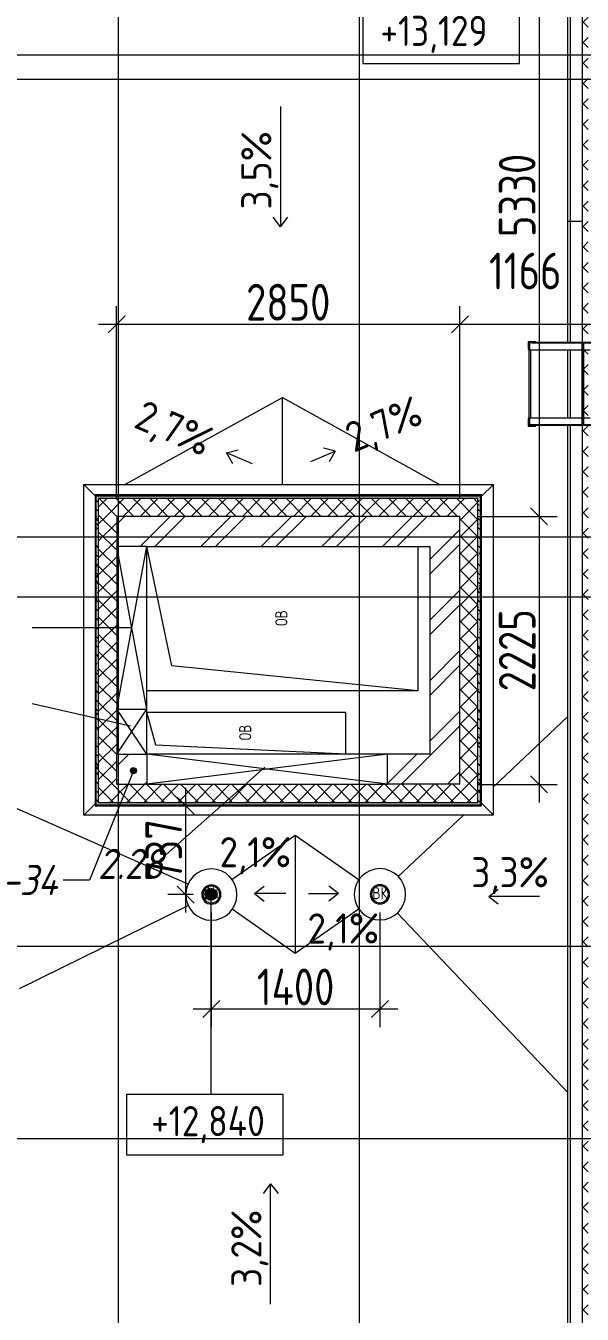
# Model space of a CAD drawing. Header units: millimetres. Extents: x -68946 to 690821, y -552984 to 293768.
# Drawn here: x 155396 to 160017, y -527811 to -517112 of the extents above; entities that cross this region are included whole.
import ezdxf

# ---------------------------------------------------------------- set-up
doc = ezdxf.new("R2010")
doc.units = ezdxf.units.MM
doc.linetypes.add('ADSK_Линия сетки', pattern=[2500, 2000, -250, 0, -250])
doc.linetypes.add('ADSK_Невидимые', pattern=[500, 300, -200])
doc.layers.get('Defpoints').update_dxf_attribs({"color": 250})
for name, color, linetype, lineweight in [('Аннотация', 250, 'Continuous', 20), ('Крыша', 7, 'Continuous', 5), ('Марки окон', 7, 'Continuous', 9), ('Обобщенные модели', 250, 'Continuous', 9), ('Оборудование', 7, 'Continuous', 9), ('Ограждение', 7, 'Continuous', 5), ('Окна', 7, 'Continuous', 5), ('Оси', 250, 'Continuous', 9), ('Отметки', 7, 'Continuous', 9), ('Перекрытие', 7, 'Continuous', 9), ('Размеры', 7, 'Continuous', 9), ('Стены наружные', 7, 'Continuous', 9), ('Стены отделка', 7, 'Continuous', 13), ('Стены перегородки', 7, 'Continuous', 13), ('Стены штриховка', 250, 'Continuous', 9), ('Узлы', 250, 'Continuous', 18)]:
    doc.layers.add(name, color=color, linetype=linetype, lineweight=lineweight)
doc.styles.add('GOST Common_1', font='', dxfattribs={"width": 0.9, "height": 250})
doc.styles.add('GOST Common_2', font='', dxfattribs={"width": 0.8, "height": 350})
doc.styles.add('GOST Common_I', font='', dxfattribs={"width": 0.9, "height": 250})
doc.styles.add('ISOCPEUR', font='isocpeur.ttf', dxfattribs={"width": 0.8, "height": 100})
doc.styles.add('ISOCPEUR_1', font='isocpeur.ttf', dxfattribs={"width": 0.9, "height": 250})
doc.styles.add('ISOCPEUR_I', font='isocpeui.ttf', dxfattribs={"width": 0.9, "height": 12.5})
doc.styles.add('А3', font='ГОСТ тип А.ttf')
doc.styles.get('GOST Common_1').set_extended_font_data('GOST Common')
doc.styles.get('GOST Common_2').set_extended_font_data('GOST Common')
doc.styles.get('GOST Common_I').set_extended_font_data('GOST Common', italic=True)
doc.dimstyles.new('ADSK_Основной_2_мм', dxfattribs={"dimscale": 304.8, "dimtxt": 201.142999, "dimasz": 0.463911, "dimexe": 0.492126, "dimexo": 0.492126, "dimgap": 0.098425, "dimtad": 1, "dimdec": 0, "dimdsep": 46, "dimtxsty": 'GOST Common_2', "dimblk1": 'OBLIQUE', "dimblk2": 'OBLIQUE', "dimsah": 1, "dimcen": 0.09, "dimdle": 0.492126, "dimazin": 0, "dimtfac": 1, "dimtdec": 4, "dimtix": 1, "dimtmove": 1, "dimatfit": 3, "dimfxl": 1, "dimtvp": 1, "dimtolj": 1, "dimtzin": 0, "dimlwd": 9, "dimlwe": 9, "dimarcsym": 2})
doc.dimstyles.new('ADSK_Основной_2_мм_1', dxfattribs={"dimscale": 304.8, "dimtxt": 201.142999, "dimasz": 0.463911, "dimexe": 0.492126, "dimexo": 0.492126, "dimgap": 0.098425, "dimtad": 1, "dimdec": 0, "dimdsep": 46, "dimtxsty": 'GOST Common_2', "dimblk1": 'OBLIQUE', "dimblk2": 'OBLIQUE', "dimsah": 1, "dimcen": 0.09, "dimdle": 0.492126, "dimazin": 0, "dimtfac": 1, "dimtdec": 4, "dimtix": 1, "dimtmove": 0, "dimatfit": 3, "dimfxl": 1, "dimtvp": 1, "dimtolj": 1, "dimtzin": 0, "dimlwd": 9, "dimlwe": 9, "dimarcsym": 2})
pattern_1 = [(45, (23667.23, -543980.64), (-251.4472, 251.4472), []), (45, (23667.23, -543599.64), (-251.4472, 251.4472), [])]
pattern_2 = [(45, (23667.23, -543980.64), (-70.71068, 70.71068), []), (135, (23667.23, -543980.64), (-70.71068, -70.71068), [])]
pattern_3 = [(135, (23667.23, -543980.64), (-75.43415, -75.43415), [106.68, -17.78, 3.556, -17.78]), (135, (23667.23, -543905.25), (-75.43415, -75.43415), []), (50, (23667.23, -543980.64), (127.52922, -11.15758), [13.335, -146.685]), (355, (23667.23, -543980.64), (-24.66966, 133.74002), [10.668, -117.348]), (100.451, (23677.86, -543981.57), (102.85973, 122.58178), [11.333, -124.663]), (46.184, (23667.23, -543945.08), (189.75516, -29.43036), [20.002, -220.027]), (96.636, (23683.04, -543947.53), (166.1822, 173.1996), [17, -186.995]), (351.184, (23667.23, -543945.08), (166.18393, 173.19757), [16.002, -176.022]), (21, (23685.01, -543953.97), (106.130265, -71.58603), [13.335, -146.685]), (326, (23685.01, -543953.97), (43.26188, 128.93175), [10.668, -117.348]), (71.451, (23693.85, -543959.94), (149.39198, 57.34505), [11.333, -124.663]), (37.5, (23667.23, -543980.64), (2.162228, 59.188357), [3.353, -112.573, 3.353, -115.773, -117.793]), (37.5, (23667.23, -543980.64), (2.162228, 59.188357), [-235.052, 3.353, -114.44]), (7.5, (23667.23, -543980.64), (46.773857, 70.126152), [3.353, -64.567, 3.353, -109.906, -44.895]), (7.5, (23667.23, -543980.64), (46.773857, 70.126152), [-181.178, 3.353, -41.542]), (327.5, (23627.58, -543980.64), (94.913671, -4.010093), [3.353, -41.097, 3.353, -135.331, -184.023]), (327.5, (23627.58, -543980.64), (94.913671, -4.010093), [-183.134, 3.353, -180.67]), (317.5, (23609.8, -543980.64), (103.69057, 17.79882), [3.353, -54.432, 3.353, -88.748, -130.683]), (317.5, (23609.8, -543980.64), (103.69057, 17.79882), [-149.885, 3.353, -127.33])]

# ---------------------------------------------------------------- blocks, each defined once
blk = doc.blocks.new('TN_Воронка ТехноНИКОЛЬ ВБ - Воронка ТехноНИКОЛЬ ВБ ЭКО_ Ø110х315мм-36661947-АР3_Кладочный план кровли _17_930 С2-3')
at = {"layer": 'Оборудование'}
for radius, start, end in [(213, 360, 180), (213, 180, 360), (80, 0, 180), (80, 180, 360), (70, 360, 180), (70, 180, 360)]:
    blk.add_arc((0, 0), radius, start, end, dxfattribs=at)
blk = doc.blocks.new('Ограждение - Ограждение-38154926-АР3_Кладочный план кровли _17_930 С2-3')
at = {"layer": 'Ограждение'}
for p, q in [((132212, 20315), (132212, 23059)), ((132306, 22965), (132212, 23059)), ((132212, 23059), (135612, 23059)), ((135512, 22959), (135612, 23059)), ((135612, 20315), (135612, 23059)), ((132306, 20409), (132212, 20315)), ((135612, 20315), (135512, 20415)), ((135612, 20315), (132212, 20315))]:
    blk.add_line(p, q, dxfattribs=at)
blk = doc.blocks.new('_Wn_-As_OpeningMEP_floor__Rectangular - _Wn_-As_OpeningMEP_floor__Rectangular-41211546-АР3_Кладочный план кровли _17_930 С2-3')
at = {"layer": 'Узлы', "lineweight": 5}
for p, q in [((-100, 800), (175, 875)), ((-175, -775), (-100, 800))]:
    blk.add_line(p, q, dxfattribs=at)
blk = doc.blocks.new('ОМ_Арматурный стержень_Форма 1 - ОМ_Арматурный стержень_Форма 1-V4-АР3_Кладочный план кровли _17_930 С2-3')
at = {"layer": 'Обобщенные модели'}
for p, q in [((668, 9), (0, 9)), ((0, -9), (0, 9)), ((668, 9), (668, -9)), ((0, -9), (668, -9))]:
    blk.add_line(p, q, dxfattribs=at)
blk = doc.blocks.new('ОМ_Уголок_ГОСТ 8509-93 - ОМ_Уголок_ГОСТ 8509-93-25102191-АР3_Кладочный план кровли _17_930 С2-3')
at = {"layer": 'Обобщенные модели'}
for p, q in [((0, 0), (0, -63)), ((0, -63), (431, -63)), ((449, -63), (501, -63)), ((519, -63), (571, -63)), ((589, -63), (641, -63)), ((659, -63), (711, -63)), ((729, -63), (781, -63)), ((799, -63), (851, -63)), ((869, -63), (921, -63)), ((939, -63), (991, -63)), ((1009, -63), (1061, -63)), ((1079, -63), (1131, -63)), ((1149, -63), (1201, -63)), ((1219, -63), (1271, -63)), ((1289, -63), (1370, -63)), ((1370, 0), (1350, 0)), ((1370, -63), (1370, 0))]:
    blk.add_line(p, q, dxfattribs=at)
at = {"layer": 'Обобщенные модели', "linetype": 'ADSK_Невидимые'}
blk.add_line((0, -6), (1370, -6), dxfattribs=at)
blk = doc.blocks.new('ОМ_Уголок_ГОСТ 8509-93 - ОМ_Уголок_ГОСТ 8509-93-V80-АР3_Кладочный план кровли _17_930 С2-3')
at = {"layer": 'Обобщенные модели'}
for p, q in [((0, 0), (0, -63)), ((20, 0), (0, 0)), ((0, -63), (81, -63)), ((99, -63), (151, -63)), ((169, -63), (221, -63)), ((239, -63), (291, -63)), ((309, -63), (361, -63)), ((379, -63), (431, -63)), ((449, -63), (501, -63)), ((519, -63), (571, -63)), ((589, -63), (641, -63)), ((659, -63), (711, -63)), ((729, -63), (781, -63)), ((799, -63), (851, -63)), ((869, -63), (921, -63)), ((939, -63), (1370, -63)), ((1370, -63), (1370, 0))]:
    blk.add_line(p, q, dxfattribs=at)
at = {"layer": 'Обобщенные модели', "linetype": 'ADSK_Невидимые'}
blk.add_line((0, -6), (1370, -6), dxfattribs=at)
blk = doc.blocks.new('ОМ_Уголок_ГОСТ 8509-93 - ОМ_Уголок_ГОСТ 8509-93-29978180-АР3_Кладочный план кровли _17_930 С2-3')
at = {"layer": 'Обобщенные модели'}
for p, q in [((135904, 23608), (135900, 23608)), ((135900, 23608), (135900, 23545)), ((135900, 23545), (135963, 23545)), ((135906, 23558), (135906, 23606)), ((135961, 23551), (135913, 23551)), ((135963, 23545), (135963, 23549))]:
    blk.add_line(p, q, dxfattribs=at)
for centre, radius, start, end in [((135904, 23606), 2.3, 0, 90), ((135904, 23606), 2.3, 15, 75), ((135913, 23558), 7, 180, 270), ((135961, 23549), 2.3, 0, 90), ((135961, 23549), 2.3, 15, 75)]:
    blk.add_arc(centre, radius, start, end, dxfattribs=at)
blk = doc.blocks.new('ОМ_Уголок_ГОСТ 8509-93 - ОМ_Уголок_ГОСТ 8509-93-V82-АР3_Кладочный план кровли _17_930 С2-3')
at = {"layer": 'Обобщенные модели'}
for p, q in [((135900, 24245), (135900, 24182)), ((135963, 24245), (135900, 24245)), ((135900, 24182), (135904, 24182)), ((135906, 24184), (135906, 24232)), ((135913, 24239), (135961, 24239)), ((135963, 24241), (135963, 24245))]:
    blk.add_line(p, q, dxfattribs=at)
for centre, radius, start, end in [((135904, 24184), 2.3, 285, 345), ((135904, 24184), 2.3, 270, 0), ((135913, 24232), 7, 90, 180), ((135961, 24241), 2.3, 285, 345), ((135961, 24241), 2.3, 270, 0)]:
    blk.add_arc(centre, radius, start, end, dxfattribs=at)
blk = doc.blocks.new('ОМ_Лист_Прокат_ГОСТ 19903-2015 - ОМ_Лист_Прокат_ГОСТ 19903-2015-25109683-АР3_Кладочный план кровли _17_930 С2-3')
at = {"layer": 'Обобщенные модели'}
for p, q in [((135935, 23551), (135935, 23554)), ((137265, 23554), (135935, 23554)), ((135961, 23551), (137265, 23551)), ((137265, 23554), (137265, 23551))]:
    blk.add_line(p, q, dxfattribs=at)
blk = doc.blocks.new('ОМ_Лист_Прокат_ГОСТ 19903-2015 - ОМ_Лист_Прокат_ГОСТ 19903-2015-V83-АР3_Кладочный план кровли _17_930 С2-3')
at = {"layer": 'Обобщенные модели'}
for p, q in [((135935, 24236), (135935, 24239)), ((135935, 24236), (137265, 24236)), ((137265, 24239), (135961, 24239)), ((137265, 24239), (137265, 24236))]:
    blk.add_line(p, q, dxfattribs=at)
blk = doc.blocks.new('ОМ_Арматурный стержень_Форма 1 - ОМ_Арматурный стержень_Форма 1-V84-АР3_Кладочный план кровли _17_930 С2-3')
at = {"layer": 'Обобщенные модели'}
for p, q in [((135906, 24229), (135915, 24229)), ((135906, 24184), (135906, 23606)), ((135924, 23614), (135924, 24176)), ((135915, 23561), (135906, 23561))]:
    blk.add_line(p, q, dxfattribs=at)
blk = doc.blocks.new('_Wn_-As_OpeningMEP_floor__Rectangular - _Wn_-As_OpeningMEP_floor__Rectangular-41211612-АР3_Кладочный план кровли _17_930 С2-3')
at = {"layer": 'Узлы', "lineweight": 5}
for p, q in [((-392, 967), (600, 1175)), ((-600, -1075), (-392, 967))]:
    blk.add_line(p, q, dxfattribs=at)
blk = doc.blocks.new('_Wn_-As_OpeningMEP_wall__Rectangular - _Wn_-As_OpeningMEP_wall__Rectangular-40121588-АР3_Кладочный план кровли _17_930 С2-3')
at = {"layer": 'Узлы', "lineweight": 5}
for p, q in [((675, -125), (-675, 125)), ((675, 125), (-675, -125)), ((-675, 125), (-675, -125)), ((675, -125), (675, 125))]:
    blk.add_line(p, q, dxfattribs=at)
at = {"layer": 'Узлы'}
for p, q in [((675, 125), (-675, 125)), ((-675, 125), (-675, -125)), ((675, -125), (675, 125)), ((-675, -125), (675, -125))]:
    blk.add_line(p, q, dxfattribs=at)
blk = doc.blocks.new('_Wn_-As_OpeningMEP_wall__Rectangular - _Wn_-As_OpeningMEP_wall__Rectangular-41336897-АР3_Кладочный план кровли _17_930 С2-3')
at = {"layer": 'Узлы', "lineweight": 5}
for p, q in [((1000, -125), (-1000, 125)), ((1000, 125), (-1000, -125)), ((-1000, 125), (-1000, -125)), ((1000, -125), (1000, 125))]:
    blk.add_line(p, q, dxfattribs=at)
at = {"layer": 'Узлы'}
for p, q in [((1000, 125), (-1000, 125)), ((-1000, 125), (-1000, -125)), ((1000, -125), (1000, 125)), ((-1000, -125), (1000, -125))]:
    blk.add_line(p, q, dxfattribs=at)
blk = doc.blocks.new('_Wn_-As_OpeningMEP_wall__Rectangular - _Wn_-As_OpeningMEP_wall__Rectangular-41337454-АР3_Кладочный план кровли _17_930 С2-3')
at = {"layer": 'Узлы', "lineweight": 5}
for p, q in [((187.5, -125), (-187.5, 125)), ((187.5, 125), (-187.5, -125)), ((187.5, -125), (187.5, 125))]:
    blk.add_line(p, q, dxfattribs=at)
at = {"layer": 'Узлы'}
for p, q in [((187.5, 125), (-187.5, 125)), ((187.5, -125), (187.5, 125)), ((-187.5, -125), (187.5, -125))]:
    blk.add_line(p, q, dxfattribs=at)
blk = doc.blocks.new('Высотные отметки - Рамка-32693647-АР3_Кладочный план кровли _17_930 С2-3')
at = {"layer": 'Аннотация'}
for p, q in [((-6.5, 0), (-6.5, 5)), ((-6.5, 5), (6.5, 5)), ((6.5, 5), (6.5, 0)), ((6.5, 0), (-6.5, 0))]:
    blk.add_line(p, q, dxfattribs=at)
blk = doc.blocks.new('_Oblique')
at = {"color": 0, "linetype": 'ByBlock', "lineweight": -2}
blk.add_line((-0.5, -0.5), (0.5, 0.5), dxfattribs=at)
blk = doc.blocks.new('*D6279')
at = {"layer": 'Defpoints', "color": 0, "lineweight": 30, "transparency": 16777216}
for p in [(159001, -519591), (156151, -521186), (159001, -521186)]:
    blk.add_point(p, dxfattribs=at)
at = {"layer": 'Размеры', "color": 0, "lineweight": 9, "transparency": 16777216}
for p, q in [((156151, -521036), (156151, -519441)), ((159001, -521036), (159001, -519441)), ((156001, -519591), (159151, -519591))]:
    blk.add_line(p, q, dxfattribs=at)
at = {"layer": 'Размеры', "color": 0, "lineweight": 9, "transparency": 16777216, "xscale": 141.4, "yscale": 141.4, "zscale": 141.4, "rotation": 180}
blk.add_blockref('_Oblique', (156151, -519591), dxfattribs=at)
at = {"layer": 'Размеры', "color": 0, "lineweight": 9, "transparency": 16777216, "xscale": 141.4, "yscale": 141.4, "zscale": 141.4}
blk.add_blockref('_Oblique', (159001, -519591), dxfattribs=at)
at = {"layer": 'Размеры', "color": 0, "transparency": 16777216, "insert": (157576, -519408), "char_height": 304.8, "width": 605.47, "attachment_point": 5, "style": 'А3'}
blk.add_mtext('\\A1;2850', dxfattribs=at)
blk = doc.blocks.new('*D6280')
at = {"layer": 'Defpoints', "color": 0, "lineweight": 30, "transparency": 16777216}
for p in [(160167, -519491), (160167, -519591), (159001, -521186)]:
    blk.add_point(p, dxfattribs=at)
at = {"layer": 'Размеры', "color": 0, "lineweight": 9, "transparency": 16777216}
for p, q in [((159001, -521036), (159001, -519441)), ((158851, -519591), (160317, -519591)), ((160167, -519641), (160167, -519741))]:
    blk.add_line(p, q, dxfattribs=at)
at = {"layer": 'Размеры', "color": 0, "lineweight": 9, "transparency": 16777216, "xscale": 141.4, "yscale": 141.4, "zscale": 141.4, "rotation": 180}
blk.add_blockref('_Oblique', (159001, -519591), dxfattribs=at)
at = {"layer": 'Размеры', "color": 0, "lineweight": 9, "transparency": 16777216, "xscale": 141.4, "yscale": 141.4, "zscale": 141.4}
blk.add_blockref('_Oblique', (160167, -519591), dxfattribs=at)
at = {"layer": 'Размеры', "color": 0, "transparency": 16777216, "insert": (159243, -518996), "char_height": 304.8, "width": 515.47, "attachment_point": 1, "line_spacing_factor": 1.022761, "style": 'А3'}
blk.add_mtext('\\A1;1166', dxfattribs=at)
blk = doc.blocks.new('*D6282')
at = {"layer": 'Defpoints', "color": 0, "lineweight": 30, "transparency": 16777216}
for p in [(159759, -515856), (159001, -521186), (159659, -521186)]:
    blk.add_point(p, dxfattribs=at)
at = {"layer": 'Размеры', "color": 0, "lineweight": 9, "transparency": 16777216}
for p, q in [((159659, -515706), (159659, -521336)), ((159609, -515856), (159509, -515856)), ((159151, -521186), (159809, -521186))]:
    blk.add_line(p, q, dxfattribs=at)
at = {"layer": 'Размеры', "color": 0, "lineweight": 9, "transparency": 16777216, "xscale": 141.4, "yscale": 141.4, "zscale": 141.4}
for p, rotation in [((159659, -515856), 90), ((159659, -521186), 270)]:
    blk.add_blockref('_Oblique', p, dxfattribs=dict(at, rotation=rotation))
at = {"layer": 'Размеры', "color": 0, "transparency": 16777216, "insert": (159477, -518521), "char_height": 304.8, "width": 605.47, "attachment_point": 5, "rotation": 90, "style": 'А3'}
blk.add_mtext('\\A1;5330', dxfattribs=at)
blk = doc.blocks.new('*D6283')
at = {"layer": 'Defpoints', "color": 0, "lineweight": 30, "transparency": 16777216}
for p in [(159001, -521186), (159001, -523411), (159659, -523411)]:
    blk.add_point(p, dxfattribs=at)
at = {"layer": 'Размеры', "color": 0, "lineweight": 9, "transparency": 16777216}
for p, q in [((159659, -521036), (159659, -523561)), ((159151, -521186), (159809, -521186)), ((159151, -523411), (159809, -523411))]:
    blk.add_line(p, q, dxfattribs=at)
at = {"layer": 'Размеры', "color": 0, "lineweight": 9, "transparency": 16777216, "xscale": 141.4, "yscale": 141.4, "zscale": 141.4}
for p, rotation in [((159659, -521186), 90), ((159659, -523411), 270)]:
    blk.add_blockref('_Oblique', p, dxfattribs=dict(at, rotation=rotation))
at = {"layer": 'Размеры', "color": 0, "transparency": 16777216, "insert": (159477, -522298), "char_height": 304.8, "width": 605.47, "attachment_point": 5, "rotation": 90, "style": 'А3'}
blk.add_mtext('\\A1;2225', dxfattribs=at)
blk = doc.blocks.new('*D6454')
at = {"layer": 'Defpoints', "color": 0, "lineweight": 30, "transparency": 16777216}
for p in [(156725, -523589), (156937, -523589), (156937, -524326)]:
    blk.add_point(p, dxfattribs=at)
at = {"layer": 'Размеры', "color": 0, "lineweight": 9, "transparency": 16777216}
for p, q in [((156725, -524476), (156725, -523439)), ((156787, -523589), (156575, -523589)), ((156787, -524326), (156575, -524326))]:
    blk.add_line(p, q, dxfattribs=at)
at = {"layer": 'Размеры', "color": 0, "lineweight": 9, "transparency": 16777216, "xscale": 141.4, "yscale": 141.4, "zscale": 141.4}
for p, rotation in [((156725, -523589), 90), ((156725, -524326), 270)]:
    blk.add_blockref('_Oblique', p, dxfattribs=dict(at, rotation=rotation))
at = {"layer": 'Размеры', "color": 0, "transparency": 16777216, "insert": (156542, -523957), "char_height": 304.8, "attachment_point": 5, "rotation": 90, "style": 'А3'}
blk.add_mtext('\\A1;737', dxfattribs=at)
blk = doc.blocks.new('*D6455')
at = {"layer": 'Defpoints', "color": 0, "lineweight": 30, "transparency": 16777216}
for p in [(156937, -524326), (158337, -524324), (158337, -525276)]:
    blk.add_point(p, dxfattribs=at)
at = {"layer": 'Размеры', "color": 0, "lineweight": 9, "transparency": 16777216}
for p, q in [((156937, -524476), (156937, -525426)), ((158337, -524474), (158337, -525426)), ((156787, -525276), (158487, -525276))]:
    blk.add_line(p, q, dxfattribs=at)
at = {"layer": 'Размеры', "color": 0, "lineweight": 9, "transparency": 16777216, "xscale": 141.4, "yscale": 141.4, "zscale": 141.4, "rotation": 180}
blk.add_blockref('_Oblique', (156937, -525276), dxfattribs=at)
at = {"layer": 'Размеры', "color": 0, "lineweight": 9, "transparency": 16777216, "xscale": 141.4, "yscale": 141.4, "zscale": 141.4}
blk.add_blockref('_Oblique', (158337, -525276), dxfattribs=at)
at = {"layer": 'Размеры', "color": 0, "transparency": 16777216, "insert": (157637, -525093), "char_height": 304.8, "attachment_point": 5, "style": 'А3'}
blk.add_mtext('\\A1;1400', dxfattribs=at)

msp = doc.modelspace()

# ---------------------------------------------------------------- hatches: boundary and pattern name
at = {"layer": 'Аннотация'}
h = msp.add_hatch(color=256, dxfattribs=at)
edge = h.paths.add_edge_path()
edge.add_arc((156290.401, -523297.5304), 25, 0, 360)
at = {"layer": 'Отметки'}
h = msp.add_hatch(color=256, dxfattribs=at)
edge = h.paths.add_edge_path()
edge.add_arc((156934.2668, -524323.9799), 50, 0, 360)
at = {"layer": 'Стены наружные', "lineweight": 5}
h = msp.add_hatch(dxfattribs=at)
h.set_pattern_fill('FP_34', color=256, style=0, pattern_type=2)
h.set_pattern_definition([(135, (23667.23, -543980.64), (-84.85281, -84.85281), []), (225, (23667.23, -543980.64), (84.85281, -84.85281), [])])
h.paths.add_polyline_path([(160067.2079, -544255.6404), (160067.2079, -520429.6404), (160017.2079, -520429.6404), (160017.2079, -544255.6404)])
h.paths.add_polyline_path([(160067.2079, -520366.6404), (160067.2079, -519804.6404), (160031.2901, -519804.6404), (160031.2901, -520366.6404)])
h.paths.add_polyline_path([(160067.2079, -519741.6404), (160067.2079, -484855.6404), (160017.2079, -484855.6404), (160017.7308, -489976.6404), (160031.2308, -489976.6404), (160030.9242, -490644.6404), (160017.2079, -490644.6404), (160017.2079, -519741.6404), (160025.0858, -519741.6404)])
h = msp.add_hatch(dxfattribs=at)
h.set_pattern_fill('FP_48', color=256, style=0, pattern_type=2)
h.set_pattern_definition(pattern_3)
h.paths.add_polyline_path([(155981.4198, -521035.6404), (159171.4198, -521035.6404), (159171.4198, -521015.6404), (155981.4198, -521015.6404)])
h = msp.add_hatch(dxfattribs=at)
h.set_pattern_fill('FP_48', color=256, style=0, pattern_type=2)
h.set_pattern_definition(pattern_3)
h.paths.add_polyline_path([(155981.4198, -523560.6404), (156001.4198, -523560.6404), (156001.4198, -521035.6404), (155981.4198, -521035.6404), (155981.4198, -523410.6404)])
h = msp.add_hatch(dxfattribs=at)
h.set_pattern_fill('FP_33', color=256, style=0, pattern_type=2)
h.set_pattern_definition(pattern_2)
h.paths.add_polyline_path([(156538.7591, -521185.6404), (159151.4198, -521185.6404), (159151.4198, -521035.6404), (156001.4198, -521035.6404), (156001.4198, -521185.6404), (156184.3235, -521185.6404)])
h = msp.add_hatch(dxfattribs=at)
h.set_pattern_fill('FP_48', color=256, style=0, pattern_type=2)
h.set_pattern_definition(pattern_3)
h.paths.add_polyline_path([(159171.4198, -523560.6404), (159171.4198, -521035.6404), (159151.4198, -521035.6404), (159151.4198, -523560.6404)])
h = msp.add_hatch(dxfattribs=at)
h.set_pattern_fill('FP_33', color=256, style=0, pattern_type=2)
h.set_pattern_definition(pattern_2)
h.paths.add_polyline_path([(156151.4198, -523410.6404), (156151.4198, -521185.6404), (156001.4198, -521185.6404), (156001.4198, -523410.6404)])
h = msp.add_hatch(dxfattribs=at)
h.set_pattern_fill('FP_43', color=256, style=0, pattern_type=2)
h.set_pattern_definition(pattern_1)
h.paths.add_polyline_path([(156401.4198, -521435.6404), (156401.4198, -521185.6404), (156151.4198, -521185.6404), (156151.4198, -521435.6404), (156184.3235, -521435.6404)])
h = msp.add_hatch(dxfattribs=at)
h.set_pattern_fill('FP_43', color=256, style=0, pattern_type=2)
h.set_pattern_definition(pattern_1)
h.paths.add_polyline_path([(158751.4198, -521435.6404), (159001.4198, -521435.6404), (159001.4198, -521185.6404), (156401.4198, -521185.6404), (156401.4198, -521435.6404), (158665.3728, -521435.6404)])
h = msp.add_hatch(dxfattribs=at)
h.set_pattern_fill('FP_33', color=256, style=0, pattern_type=2)
h.set_pattern_definition(pattern_2)
h.paths.add_polyline_path([(159151.4198, -523410.6404), (159151.4198, -521185.6404), (159001.4198, -521185.6404), (159001.4198, -523410.6404)])
h = msp.add_hatch(dxfattribs=at)
h.set_pattern_fill('FP_43', color=256, style=0, pattern_type=2)
h.set_pattern_definition(pattern_1)
h.paths.add_polyline_path([(158751.4198, -523410.6404), (159001.4198, -523410.6404), (159001.4198, -521435.6404), (158751.4198, -521435.6404), (158751.4198, -523160.6404)])
h = msp.add_hatch(dxfattribs=at)
h.set_pattern_fill('FP_43', color=256, style=0, pattern_type=2)
h.set_pattern_definition(pattern_1)
h.paths.add_polyline_path([(158751.4198, -523410.6404), (158751.4198, -523160.6404), (158401.4198, -523160.6404), (158401.4198, -523410.6404), (158665.3728, -523410.6404)])
h.paths.add_polyline_path([(156151.4198, -523410.6404), (156401.4198, -523410.6404), (156401.4198, -523160.6404), (156151.4198, -523160.6404)])
h = msp.add_hatch(dxfattribs=at)
h.set_pattern_fill('FP_33', color=256, style=0, pattern_type=2)
h.set_pattern_definition(pattern_2)
h.paths.add_polyline_path([(159151.4198, -523560.6404), (159151.4198, -523410.6404), (156001.4198, -523410.6404), (156001.4198, -523560.6404), (158665.3728, -523560.6404)])
h = msp.add_hatch(dxfattribs=at)
h.set_pattern_fill('FP_48', color=256, style=0, pattern_type=2)
h.set_pattern_definition(pattern_3)
h.paths.add_polyline_path([(159171.4198, -523580.6404), (159171.4198, -523560.6404), (155981.4198, -523560.6404), (155981.4198, -523580.6404), (158665.3728, -523580.6404)])

# ---------------------------------------------------------------- linework, layer by layer
at = {"layer": 'Аннотация'}
for p, q in [((156290.401, -523297.5304), (155926.509, -524205.5285)), ((155926.509, -524205.5285), (155705.6035, -524205.5285))]:
    msp.add_line(p, q, dxfattribs=at)
msp.add_circle((156290.401, -523297.5304), 25, dxfattribs=at)
at = {"layer": 'Крыша'}
for p, q in [((156219.6633, -520921.9799), (157526.8248, -520198.6884)), ((157526.8248, -520921.9799), (157526.8248, -520198.6884)), ((157526.8248, -520198.6884), (158831.6562, -520921.9799)), ((156744.1813, -524240.2153), (148543.1549, -520626.2828)), ((159897.2079, -522846.7958), (159279.4198, -523430.6865)), ((159030.4666, -523665.9799), (158489.6336, -524177.138)), ((157108.1631, -524202.2164), (157634.2668, -523833.8347)), ((157634.2668, -523833.8347), (158163.4848, -524204.3971)), ((157634.2668, -523833.8347), (157634.2668, -524814.1252)), ((155342.9185, -525105.0086), (156745.949, -524416.4057)), ((157634.2668, -524814.1252), (157110.0245, -524447.0468)), ((158163.4848, -524443.5628), (157634.2668, -524814.1252)), ((158481.0168, -524478.4556), (159897.2079, -525969.2021))]:
    msp.add_line(p, q, dxfattribs=at)
at = {"layer": 'Марки окон'}
for p, q in [((156276.4198, -522110.6404), (155449.3154, -522110.6404)), ((156266.7395, -522928.4819), (155449.3154, -522743.3691)), ((157380.9401, -523269.2962), (156490.9272, -524057.6061))]:
    msp.add_line(p, q, dxfattribs=at)
at = {"layer": 'Оси', "linetype": 'ADSK_Линия сетки', "ltscale": 100}
for p, q in [((156167.2308, -547719.4803), (156167.2308, -482778.6358)), ((158167.231, -547719.4809), (158167.231, -482778.6358)), ((179734.0447, -517355.5211), (122987.2298, -517355.5211)), ((88763.207, -517555.6404), (180488.1093, -517555.6404)), ((88763.207, -521355.6404), (180488.1093, -521355.6404)), ((180488.1093, -521855.5211), (122987.2298, -521855.5211)), ((88763.207, -524755.6404), (180488.1093, -524755.6404)), ((180488.1093, -526355.5807), (122987.2298, -526355.5807))]:
    msp.add_line(p, q, dxfattribs=at)
at = {"layer": 'Отметки'}
for p, q in [((156934.2668, -524323.9799), (156934.2668, -525986.4079)), ((156934.2668, -525986.4079), (156883.2766, -525986.4079))]:
    msp.add_line(p, q, dxfattribs=at)
msp.add_circle((156934.2668, -524323.9799), 50, dxfattribs=at)
at = {"layer": 'Перекрытие'}
for p, q in [((156402.2298, -522635.6404), (156402.2298, -521435.6404)), ((158652.2298, -521435.6404), (158652.2298, -522635.6404)), ((158652.2298, -522635.6404), (156402.2298, -522635.6404)), ((156402.2298, -522810.6404), (158052.2298, -522810.6404)), ((156402.2298, -523160.6404), (156402.2298, -522810.6404)), ((158052.2298, -522810.6404), (158052.2298, -523160.6404))]:
    msp.add_line(p, q, dxfattribs=at)
at = {"layer": 'Размеры'}
for p, q in [((157512.3258, -517781.4337), (157512.3258, -518781.4337)), ((157512.3258, -518781.4337), (157450.9397, -518701.4337)), ((157512.3258, -518781.4337), (157573.712, -518701.4337)), ((157063.2313, -520658.3527), (157160.7819, -520632.8156)), ((157063.2313, -520658.3527), (157113.1463, -520745.9698)), ((157278.6761, -520749.0505), (157063.2313, -520658.3527)), ((157763.6811, -520729.3882), (157965.3433, -520644.6439)), ((157965.3433, -520644.6439), (157867.809, -520619.0445)), ((157965.3433, -520644.6439), (157915.3725, -520732.2292)), ((157294.8039, -524318.1499), (157374.8039, -524256.7637)), ((157294.8039, -524318.1499), (157374.8039, -524379.536)), ((157557.1177, -524318.1499), (157294.8039, -524318.1499)), ((157744.4847, -524318.1499), (157991.8092, -524318.1499)), ((157991.8092, -524318.1499), (157911.8092, -524256.7637)), ((157991.8092, -524318.1499), (157911.8092, -524379.536)), ((159240.4494, -524341.9396), (159320.4494, -524280.5534)), ((159240.4494, -524341.9396), (159320.4494, -524403.3257)), ((159662.2951, -524341.9396), (159240.4494, -524341.9396)), ((157429.8483, -526727.4044), (157368.4622, -526807.4044)), ((157429.8483, -526727.4044), (157491.2345, -526807.4044)), ((157429.8483, -527727.4044), (157429.8483, -526727.4044))]:
    msp.add_line(p, q, dxfattribs=at)
at = {"layer": 'Стены наружные'}
msp.add_line((159897.2079, -518735.4736), (159897.2079, -516935.4736), dxfattribs=at)
at = {"layer": 'Стены наружные', "lineweight": 13}
msp.add_line((159897.2079, -518735.4736), (160017.2079, -518735.4736), dxfattribs=at)
at = {"layer": 'Стены отделка', "lineweight": 5}
for p, q in [((159897.2079, -519741.6404), (159897.2079, -518735.4736)), ((159897.2079, -520366.6404), (159897.2079, -519804.6404)), ((159897.2079, -531485.6404), (159897.2079, -520429.6404)), ((159179.4198, -521007.6404), (155973.4198, -521007.6404)), ((155973.4198, -521007.6404), (155973.4198, -523588.6404)), ((159179.4198, -523588.6404), (159179.4198, -521007.6404)), ((155973.4198, -523588.6404), (159179.4198, -523588.6404))]:
    msp.add_line(p, q, dxfattribs=at)
at = {"layer": 'Стены перегородки'}
for p, q in [((160017.2079, -484855.6404), (160017.2079, -544305.6404)), ((156151.4198, -521185.6404), (156151.4198, -521435.6404)), ((159001.4198, -521185.6404), (156151.4198, -521185.6404)), ((159001.4198, -523410.6404), (159001.4198, -521185.6404)), ((156401.4198, -521435.6404), (158751.4198, -521435.6404)), ((158751.4198, -521435.6404), (158751.4198, -523160.6404)), ((156151.4198, -523410.6404), (156151.4198, -523160.6404)), ((158751.4198, -523160.6404), (158401.4198, -523160.6404)), ((156151.4198, -523410.6404), (156401.4198, -523410.6404)), ((159001.4198, -523410.6404), (158401.4198, -523410.6404))]:
    msp.add_line(p, q, dxfattribs=at)
at = {"layer": 'Стены штриховка'}
for p, q in [((159917.2079, -516025.641), (159917.2079, -519741.6404)), ((159917.2079, -519804.6404), (159917.2079, -520366.6404)), ((159917.2079, -520429.6404), (159917.2079, -533585.6404)), ((155977.4198, -521011.6404), (159175.4198, -521011.6404)), ((155977.4198, -523584.6404), (155977.4198, -521011.6404)), ((155981.4198, -521015.6404), (159171.4198, -521015.6404)), ((155981.4198, -523580.6404), (155981.4198, -521015.6404)), ((159171.4198, -523580.6404), (159171.4198, -521015.6404)), ((159175.4198, -523584.6404), (159175.4198, -521011.6404)), ((156001.4198, -521035.6404), (159151.4198, -521035.6404)), ((156001.4198, -523560.6404), (156001.4198, -521035.6404)), ((159151.4198, -523560.6404), (159151.4198, -521035.6404)), ((155981.4198, -523580.6404), (159171.4198, -523580.6404)), ((156001.4198, -523560.6404), (159151.4198, -523560.6404)), ((155977.4198, -523584.6404), (159175.4198, -523584.6404))]:
    msp.add_line(p, q, dxfattribs=at)

# ---------------------------------------------------------------- block references
at = {"layer": 'Обобщенные модели'}
for name in ['ОМ_Уголок_ГОСТ 8509-93 - ОМ_Уголок_ГОСТ 8509-93-V82-АР3_Кладочный план кровли _17_930 С2-3', 'ОМ_Арматурный стержень_Форма 1 - ОМ_Арматурный стержень_Форма 1-V84-АР3_Кладочный план кровли _17_930 С2-3', 'ОМ_Лист_Прокат_ГОСТ 19903-2015 - ОМ_Лист_Прокат_ГОСТ 19903-2015-V83-АР3_Кладочный план кровли _17_930 С2-3', 'ОМ_Уголок_ГОСТ 8509-93 - ОМ_Уголок_ГОСТ 8509-93-29978180-АР3_Кладочный план кровли _17_930 С2-3', 'ОМ_Лист_Прокат_ГОСТ 19903-2015 - ОМ_Лист_Прокат_ГОСТ 19903-2015-25109683-АР3_Кладочный план кровли _17_930 С2-3']:
    msp.add_blockref(name, (23667.2298, -543980.641), dxfattribs=at)
at = {"layer": 'Обобщенные модели', "extrusion": (0, 0, -1)}
msp.add_blockref('ОМ_Уголок_ГОСТ 8509-93 - ОМ_Уголок_ГОСТ 8509-93-V80-АР3_Кладочный план кровли _17_930 С2-3', (-160952.2901, -519741.6404), dxfattribs=at)
at = {"layer": 'Обобщенные модели', "rotation": 89.99999999999986}
msp.add_blockref('ОМ_Арматурный стержень_Форма 1 - ОМ_Арматурный стержень_Форма 1-V4-АР3_Кладочный план кровли _17_930 С2-3', (160022.2901, -520419.6404), dxfattribs=at)
at = {"layer": 'Обобщенные модели', "extrusion": (0, 0, -1), "rotation": 180}
msp.add_blockref('ОМ_Уголок_ГОСТ 8509-93 - ОМ_Уголок_ГОСТ 8509-93-25102191-АР3_Кладочный план кровли _17_930 С2-3', (-159582.2901, -520429.6404), dxfattribs=at)
at = {"layer": 'Оборудование'}
for p in [(156937.2668, -524325.9799), (158337.2668, -524323.9799)]:
    msp.add_blockref('TN_Воронка ТехноНИКОЛЬ ВБ - Воронка ТехноНИКОЛЬ ВБ ЭКО_ Ø110х315мм-36661947-АР3_Кладочный план кровли _17_930 С2-3', p, dxfattribs=at)
at = {"layer": 'Ограждение'}
msp.add_blockref('Ограждение - Ограждение-38154926-АР3_Кладочный план кровли _17_930 С2-3', (23667.2298, -543980.641), dxfattribs=at)
at = {"layer": 'Окна'}
for name, p, rotation in [('_Wn_-As_OpeningMEP_wall__Rectangular - _Wn_-As_OpeningMEP_wall__Rectangular-40121588-АР3_Кладочный план кровли _17_930 С2-3', (156276.4198, -522110.6404), 270), ('_Wn_-As_OpeningMEP_floor__Rectangular - _Wn_-As_OpeningMEP_floor__Rectangular-41211612-АР3_Кладочный план кровли _17_930 С2-3', (157577.2298, -522035.6404), 89.99999999999878), ('_Wn_-As_OpeningMEP_wall__Rectangular - _Wn_-As_OpeningMEP_wall__Rectangular-41337454-АР3_Кладочный план кровли _17_930 С2-3', (156276.4198, -522973.1404), 270), ('_Wn_-As_OpeningMEP_floor__Rectangular - _Wn_-As_OpeningMEP_floor__Rectangular-41211546-АР3_Кладочный план кровли _17_930 С2-3', (157277.2298, -522985.6404), 89.99999999999878)]:
    msp.add_blockref(name, p, dxfattribs=dict(at, rotation=rotation))
msp.add_blockref('_Wn_-As_OpeningMEP_wall__Rectangular - _Wn_-As_OpeningMEP_wall__Rectangular-41336897-АР3_Кладочный план кровли _17_930 С2-3', (157401.4198, -523285.6404), dxfattribs=at)
at = {"layer": 'Отметки', "extrusion": (0, 0, -1), "xscale": 99.99999999999993, "yscale": 99.99999999999993, "zscale": 99.99999999999993, "rotation": 180}
for p in [(-158846.0559, -516925.9005), (-156883.2766, -525986.4079)]:
    msp.add_blockref('Высотные отметки - Рамка-32693647-АР3_Кладочный план кровли _17_930 С2-3', p, dxfattribs=at)

# ---------------------------------------------------------------- texts
at = {"layer": 'Аннотация', "char_height": 100, "width": 160.3375, "attachment_point": 1, "rotation": 90, "style": 'ISOCPEUR'}
for insert in [(157468.2744, -522095.6193), (157168.2744, -523045.6193)]:
    msp.add_mtext('ОВ', dxfattribs=dict(at, insert=insert))
at = {"layer": 'Аннотация', "attachment_point": 1}
for s, insert, char_height, width, style in [('-34', (155199.5879, -524080.5285), 250, 613.290937, 'GOST Common_I'), ('ВК', (156874.2878, -524265.0245), 100, 160.3375, 'ISOCPEUR'), ('ВК', (158274.2878, -524265.0245), 100, 160.3375, 'ISOCPEUR')]:
    msp.add_mtext(s, dxfattribs=dict(at, insert=insert, char_height=char_height, width=width, style=style))
at = {"layer": 'Марки окон', "insert": (155994.5354, -523946.2519), "char_height": 250, "width": 577.215, "attachment_point": 1, "style": 'ISOCPEUR_I'}
msp.add_mtext('2.28', dxfattribs=at)
at = {"layer": 'Отметки', "char_height": 250, "attachment_point": 1, "line_spacing_factor": 1.022761, "style": 'GOST Common_1'}
for s, insert, width in [('+13,129', (158341.1656, -517029.8508), 1113.300668), ('+12,840', (156437.7065, -526082.1426), 1191.744618)]:
    msp.add_mtext(s, dxfattribs=dict(at, insert=insert, width=width))
at = {"layer": 'Размеры', "char_height": 250, "width": 854.495671, "attachment_point": 1, "line_spacing_factor": 1.149209, "style": 'ISOCPEUR_1'}
for s, insert, rotation in [('3,5%', (157185.7119, -518637.4736), 90), ('2,7%', (156379.5535, -520212.6418), 337.16991476), ('2,7%', (158023.3106, -520428.5781), 22.79355218), ('3,2%', (157103.2344, -527583.4442), 90)]:
    msp.add_mtext(s, dxfattribs=dict(at, insert=insert, rotation=rotation))
at = {"layer": 'Размеры', "char_height": 250, "attachment_point": 1, "line_spacing_factor": 1.149209, "style": 'ISOCPEUR_1'}
for s, insert, width in [('2,1%', (157004.8827, -523849.137), 794.740729), ('3,3%', (159095.3324, -524015.3256), 854.495671), ('2,1%', (157735.614, -524482.4375), 794.740729)]:
    msp.add_mtext(s, dxfattribs=dict(at, insert=insert, width=width))

# ---------------------------------------------------------------- dimensions: what is measured, and where the dimension line sits
at = {"layer": 'Размеры'}
for base, p1, p2, override, picture, middle in [((159659.0025, -521185.6404), (159758.9874, -515855.641), (159001.4198, -521185.6404), {"dimtxt": 1, "dimlfac": 1, "dimpost": '<>', "dimtxsty": 'А3', "dimfxl": 5383.567815}, '*D6282', (159476.6025, -518520.6407)), ((159659.0025, -523410.6404), (159001.4198, -521185.6404), (159001.4198, -523410.6404), {"dimtxt": 1, "dimlfac": 1, "dimpost": '<>', "dimtxsty": 'А3', "dimfxl": 2225}, '*D6283', (159476.6025, -522298.1404)), ((156724.7668, -523588.6404), (156937.2668, -524325.9799), (156937.2668, -523588.6404), {"dimtxt": 1, "dimlfac": 1, "dimpost": '<>', "dimtxsty": 'А3', "dimfxl": 2132.845266}, '*D6454', (156542.3668, -523957.3102))]:
    dim = msp.add_linear_dim(base=base, p1=p1, p2=p2, angle=90, dimstyle='ADSK_Основной_2_мм_1', override=override, dxfattribs=at)
    dim.commit()
    dim.dimension.update_dxf_attribs({"geometry": picture, "text_midpoint": middle})
dim = msp.add_linear_dim(base=(160167.2308, -519590.6862), p1=(159001.4198, -521185.6404), p2=(160167.2308, -519490.7014), dimstyle='ADSK_Основной_2_мм', override={"dimtxt": 1, "dimlfac": 1, "dimpost": '<>', "dimtxsty": 'А3', "dimfxl": 2057.166435}, dxfattribs=at)
dim.commit()
dim.dimension.update_dxf_attribs({"geometry": '*D6280', "text_midpoint": (159500.9482, -519432.6539), "dimtype": 160})
for base, p1, p2, override, picture, middle in [((159001.4198, -519590.6862), (156151.4198, -521185.6404), (159001.4198, -521185.6404), {"dimtxt": 1, "dimlfac": 1, "dimpost": '<>', "dimtxsty": 'А3', "dimfxl": 2850}, '*D6279', (157576.4198, -519408.2862)), ((158337.2668, -525275.641), (156937.2668, -524325.9799), (158337.2668, -524323.9799), {"dimtxt": 1, "dimlfac": 1, "dimpost": '<>', "dimtxsty": 'А3', "dimfxl": 2132.845266}, '*D6455', (157637.2668, -525093.241))]:
    dim = msp.add_linear_dim(base=base, p1=p1, p2=p2, dimstyle='ADSK_Основной_2_мм_1', override=override, dxfattribs=at)
    dim.commit()
    dim.dimension.update_dxf_attribs({"geometry": picture, "text_midpoint": middle})

doc.saveas('drawing.dxf')
